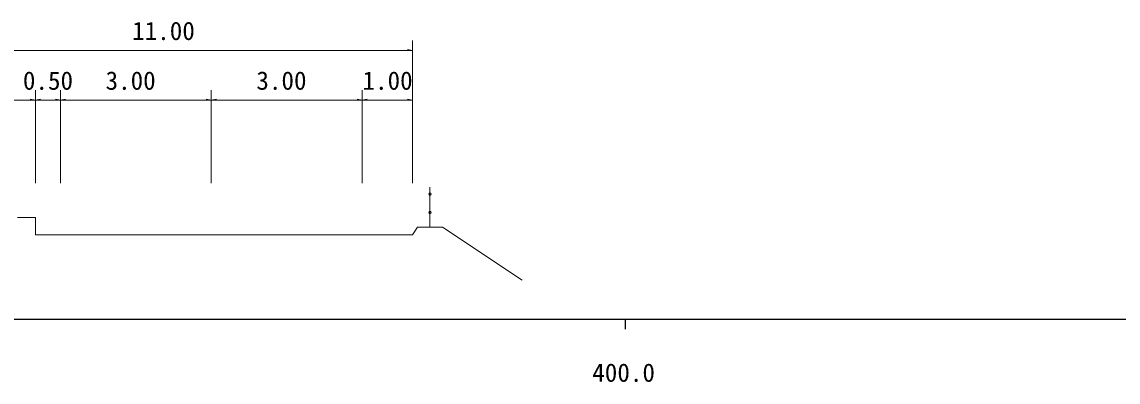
# Model space of a CAD drawing. Units: millimetres on the paper, enlarged 1000 times, with parts at other scales. Extents: x 40000 to 680000, y 20000 to 380000.
# Drawn here: x 408001 to 517023, y 198715 to 234597 of the extents above; entities that cross this region are included whole.
import ezdxf
from ezdxf.enums import TextEntityAlignment as Align

# ---------------------------------------------------------------- set-up
doc = ezdxf.new("R2010")
doc.units = ezdxf.units.MM
doc.header["$LTSCALE"] = 1000
doc.layers.add('M-BGD', color=7, linetype='Continuous', lineweight=25)
doc.layers.add('M-TTL-BAND', color=7, linetype='Continuous', lineweight=25)
doc.styles.add('ＭＳ ゴシック', font='')
doc.styles.get('ＭＳ ゴシック').set_extended_font_data('MS Gothic')

msp = doc.modelspace()

# ---------------------------------------------------------------- linework, layer by layer
at = {"layer": 'M-BGD', "lineweight": 13}
for p, q in [((446837, 218518), (446837, 232737)), ((391837, 231737), (446837, 231737)), ((446837, 231737), (446337, 231862)), ((391837, 226785), (409337, 226785)), ((409337, 226785), (408837, 226910)), ((409337, 218518), (409337, 227785)), ((409337, 226785), (409837, 226910)), ((409337, 226785), (411837, 226785)), ((411837, 226785), (411337, 226910)), ((411837, 218518), (411837, 227785)), ((411837, 218518), (411837, 227785)), ((411837, 218518), (411837, 227785)), ((411837, 226785), (412337, 226910)), ((411837, 226785), (426837, 226785)), ((426837, 226785), (426337, 226910)), ((426837, 218518), (426837, 227785)), ((426837, 226785), (427337, 226910)), ((426837, 226785), (441837, 226785)), ((441837, 226785), (441337, 226910)), ((441837, 218518), (441837, 227785)), ((441837, 218518), (441837, 227785)), ((441837, 218518), (441837, 227785)), ((441837, 226785), (442337, 226910)), ((441837, 226785), (446837, 226785)), ((446837, 226785), (446337, 226910)), ((446837, 218518), (446837, 227785)), ((448587, 214140), (448587, 218140)), ((407561, 215121), (409337, 215121)), ((409337, 215121), (409337, 213390)), ((447337, 214140), (446837, 213390)), ((449837, 214140), (447337, 214140)), ((449837, 214140), (457753, 208863)), ((409337, 213390), (411837, 213390)), ((411837, 213390), (426837, 213390)), ((426837, 213390), (441837, 213390)), ((441837, 213390), (446837, 213390))]:
    msp.add_line(p, q, dxfattribs=at)
for centre in [(448587, 217444), (448587, 215618)]:
    msp.add_circle(centre, 125, dxfattribs=at)
at = {"layer": 'M-TTL-BAND'}
for p, q in [((40000, 205000), (579000, 205000)), ((468000, 205000), (468000, 204000))]:
    msp.add_line(p, q, dxfattribs=at)

# ---------------------------------------------------------------- texts
at = {"layer": 'M-BGD', "style": 'ＭＳ ゴシック'}
for s, p in [('11.00', (422081, 232237)), ('0.50', (410593, 227285)), ('3.00', (418813, 227285)), ('3.00', (433813, 227285)), ('1.00', (444368, 227285))]:
    msp.add_text(s, height=1833, dxfattribs=at).set_placement(p, align=Align.BOTTOM_CENTER)
at = {"layer": 'M-TTL-BAND', "style": 'ＭＳ ゴシック'}
msp.add_text('400.0', height=1833, dxfattribs=at).set_placement((467844, 198195), align=Align.BOTTOM_CENTER)

doc.saveas('drawing.dxf')
